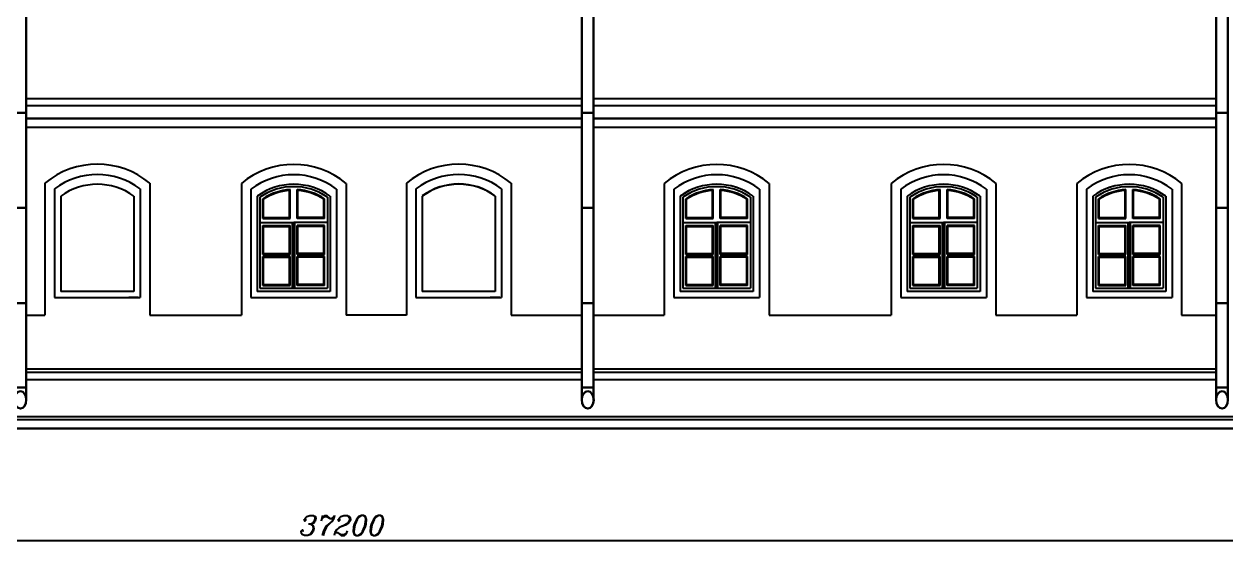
# Model space of a CAD drawing. Header units: millimetres. Extents: x 60 to 102290, y 34 to 65730.
# Drawn here: x 21996 to 37143, y 32532 to 39121 of the extents above; entities that cross this region are included whole.
import ezdxf

# ---------------------------------------------------------------- set-up
doc = ezdxf.new("R2010")
doc.units = ezdxf.units.MM
doc.layers.add('dim', color=4, linetype='Continuous')
doc.styles.add('GOST 2.304', font='romanc.shx', dxfattribs={"oblique": 15})
doc.dimstyles.new('SPDS', dxfattribs={"dimscale": 100, "dimtxt": 2.5, "dimasz": 1.5, "dimexe": 0.75, "dimexo": 0.625, "dimtad": 1, "dimdec": 0, "dimrnd": 0.001, "dimtxsty": 'GOST 2.304', "dimblk": 'ARCHTICK', "dimcen": 2.5, "dimdle": 0.75, "dimadec": 0, "dimazin": 2, "dimtfac": 0.75, "dimtdec": 0, "dimtmove": 1, "dimatfit": 3, "dimfxl": 1.25, "dimtolj": 1, "dimarcsym": 0})

# ---------------------------------------------------------------- blocks, each defined once
blk = doc.blocks.new('98')
at = {"color": 7, "lineweight": 30, "ltscale": 100}
for p, q in [((206347, 160363), (206347, 160462)), ((206347, 160462), (206727, 160462)), ((206727, 160462), (206727, 160363)), ((206462, 160223), (206347, 160363)), ((206727, 160363), (206612, 160223)), ((206462, 160223), (206462, 151895)), ((206462, 160223), (206462, 159114)), ((206612, 160223), (206462, 160223)), ((206462, 160130), (206612, 160130)), ((206612, 151895), (206612, 160223)), ((206462, 160088), (206612, 160088)), ((206462, 159939), (206612, 159939)), ((206462, 159686), (206612, 159686)), ((206462, 159114), (206612, 159114)), ((206612, 159114), (206462, 159114)), ((206462, 157914), (206612, 157914)), ((206612, 155514), (206462, 155514)), ((206462, 154314), (206612, 154314)), ((206612, 153114), (206462, 153114)), ((206462, 152053), (206612, 152053))]:
    blk.add_line(p, q, dxfattribs=at)
at = {"color": 7, "lineweight": 25, "ltscale": 100}
for p, q in [((206462, 159816), (206612, 159816)), ((206462, 157914), (206462, 156714))]:
    blk.add_line(p, q, dxfattribs=at)
at = {"color": 7, "lineweight": 30, "ltscale": 100}
blk.add_lwpolyline([(206347, 160363), (206727, 160363)], dxfattribs=at)
blk.add_ellipse((206537, 151895), major_axis=(0, 109), ratio=0.689997, dxfattribs=at)
blk = doc.blocks.new('_ArchTick')
at = {"color": 0, "linetype": 'ByBlock', "const_width": 0.15}
blk.add_lwpolyline([(-0.5, -0.5), (0.5, 0.5)], dxfattribs=at)
blk = doc.blocks.new('*D6')
at = {"layer": 'Defpoints', "color": 0, "ltscale": 100, "transparency": 16777216}
for p in [(7380, 33511), (44580, 33538), (44580, 32615)]:
    blk.add_point(p, dxfattribs=at)
at = {"layer": 'dim', "color": 0, "lineweight": -2, "ltscale": 100, "transparency": 16777216}
for p, q in [((44580, 33475), (44580, 32540)), ((7380, 33449), (7380, 32540)), ((7305, 32615), (44655, 32615))]:
    blk.add_line(p, q, dxfattribs=at)
at = {"layer": 'dim', "color": 0, "lineweight": -2, "ltscale": 100, "transparency": 16777216, "xscale": 150, "yscale": 150, "zscale": 150, "rotation": 180}
blk.add_blockref('_ArchTick', (7380, 32615), dxfattribs=at)
at = {"layer": 'dim', "color": 0, "lineweight": -2, "ltscale": 100, "transparency": 16777216, "xscale": 150, "yscale": 150, "zscale": 150}
blk.add_blockref('_ArchTick', (44580, 32615), dxfattribs=at)
at = {"layer": 'dim', "color": 0, "ltscale": 100, "transparency": 16777216, "insert": (25980, 32803), "char_height": 250, "attachment_point": 5, "style": 'GOST 2.304'}
blk.add_mtext('\\A1;37200', dxfattribs=at)

msp = doc.modelspace()

# ---------------------------------------------------------------- linework, layer by layer
at = {"ltscale": 100}
for p, q in [((22024.3, 38183.2), (29024.1, 38183.2)), ((29174.1, 38183.2), (34679.1, 38183.2)), ((34461.7, 38183.2), (37017.7, 38183.2)), ((22024.3, 38096.9), (29024.1, 38096.9)), ((29174.1, 38096.9), (34679.1, 38096.9)), ((34461.7, 38096.9), (37017.7, 38096.9)), ((22024.3, 37936.9), (29024.1, 37936.9)), ((29024.1, 37926.9), (22024.3, 37926.9)), ((29174.1, 37936.9), (34679.1, 37936.9)), ((34679.1, 37926.9), (29174.1, 37926.9)), ((34461.7, 37936.9), (37017.7, 37936.9)), ((37017.7, 37926.9), (34461.7, 37926.9)), ((22024.3, 37821.9), (29024.1, 37821.9)), ((29174.1, 37821.9), (34679.1, 37821.9)), ((34461.7, 37821.9), (37017.7, 37821.9)), ((22259.7, 37116.6), (22259.7, 35451.9)), ((23579.7, 37116.2), (23579.7, 35451.9)), ((24734.4, 37112.7), (24734.4, 35451.9)), ((24734.7, 37113), (24734.7, 36886.9)), ((26054.4, 37112.7), (26054.4, 35451.9)), ((26814.4, 37116.6), (26814.4, 35451.9)), ((28134.4, 37116.2), (28134.4, 35451.9)), ((30064.5, 37112.7), (30064.5, 35451.9)), ((30064.8, 37113), (30064.8, 36886.9)), ((31384.5, 37112.7), (31384.5, 35451.9)), ((32924.3, 37112.7), (32924.3, 35451.9)), ((32924.6, 37113), (32924.6, 36886.9)), ((34244.3, 37112.7), (34244.3, 35451.9)), ((35264.3, 37112.7), (35264.3, 35451.9)), ((35264.6, 37113), (35264.6, 36886.9)), ((36584.3, 37112.7), (36584.3, 35451.9)), ((22379.7, 37045.4), (22379.7, 35676.9)), ((23459.7, 37045.4), (23459.7, 35676.9)), ((24854.4, 37042), (24854.4, 35676.9)), ((25934.4, 37042), (25934.4, 35676.9)), ((26934.4, 37045.4), (26934.4, 35676.9)), ((28014.4, 37045.4), (28014.4, 35676.9)), ((30184.5, 37042), (30184.5, 35676.9)), ((31264.5, 37042), (31264.5, 35676.9)), ((33044.3, 37042), (33044.3, 35676.9)), ((34124.3, 37042), (34124.3, 35676.9)), ((35384.3, 37042), (35384.3, 35676.9)), ((36464.3, 37042), (36464.3, 35676.9)), ((22459.7, 36951.9), (22459.7, 35751.9)), ((23379.7, 36951.9), (23379.7, 35751.9)), ((24934.4, 36951.9), (24934.4, 35751.9)), ((25854.4, 36951.9), (25854.4, 35751.9)), ((27014.4, 36951.9), (27014.4, 35751.9)), ((27934.4, 36951.9), (27934.4, 35751.9)), ((30264.5, 36951.9), (30264.5, 35751.9)), ((31184.5, 36951.9), (31184.5, 35751.9)), ((33124.3, 36951.9), (33124.3, 35751.9)), ((34044.3, 36951.9), (34044.3, 35751.9)), ((35464.3, 36951.9), (35464.3, 35751.9)), ((36384.3, 36951.9), (36384.3, 35751.9)), ((23379.7, 35751.9), (22459.7, 35751.9)), ((25854.4, 35751.9), (24934.4, 35751.9)), ((27934.4, 35751.9), (27014.4, 35751.9)), ((31184.5, 35751.9), (30264.5, 35751.9)), ((34044.3, 35751.9), (33124.3, 35751.9)), ((36384.3, 35751.9), (35464.3, 35751.9)), ((22379.7, 35676.9), (23459.7, 35676.9)), ((23435.8, 35676.9), (23315.8, 35676.9)), ((24854.4, 35676.9), (25934.4, 35676.9)), ((26934.4, 35676.9), (28014.4, 35676.9)), ((27990.5, 35676.9), (27870.5, 35676.9)), ((30184.5, 35676.9), (31264.5, 35676.9)), ((33044.3, 35676.9), (34124.3, 35676.9)), ((35384.3, 35676.9), (36464.3, 35676.9)), ((22024.3, 35451.9), (22259.7, 35451.9)), ((23579.7, 35451.9), (24734.4, 35451.9)), ((26814.4, 35451.9), (26054.4, 35451.9)), ((28134.4, 35451.9), (29024.1, 35451.9)), ((29174.1, 35451.9), (30064.5, 35451.9)), ((31384.5, 35451.9), (32924.3, 35451.9)), ((34244.3, 35451.9), (34679.1, 35451.9)), ((34461.7, 35451.9), (35264.3, 35451.9)), ((36584.3, 35451.9), (37017.7, 35451.9)), ((22024.3, 34776.9), (24925, 34776.9)), ((22024.3, 34736.7), (24925, 34736.7)), ((24925, 34776.9), (29024.1, 34776.9)), ((24925, 34736.7), (29024.1, 34736.7)), ((29174.1, 34776.9), (34679.1, 34776.9)), ((29174.1, 34736.7), (34679.1, 34736.7)), ((34461.7, 34776.9), (37017.7, 34776.9)), ((34461.7, 34736.7), (37017.7, 34736.7)), ((24915, 34636.9), (22024.3, 34636.9)), ((29024.1, 34636.9), (24915, 34636.9)), ((34679.1, 34636.9), (29174.1, 34636.9)), ((37017.7, 34636.9), (34461.7, 34636.9)), ((10504, 34176.9), (45409.6, 34176.9)), ((10804, 34136.7), (45459.6, 34136.7)), ((48508, 34026.9), (3667.2, 34026.9)), ((6499.3, 34026.9), (45459.6, 34026.9)), ((6549.3, 34026.9), (23624.7, 34026.9))]:
    msp.add_line(p, q, dxfattribs=at)
at = {"ltscale": 4}
for p, q in [((25340.4, 36681.9), (25340.4, 37023.8)), ((25350.4, 36671.9), (25350.4, 37034.5)), ((25438.4, 36671.9), (25438.4, 37034.5)), ((25448.4, 36681.9), (25448.4, 37023.8)), ((30670.5, 36681.9), (30670.5, 37023.8)), ((30680.5, 36671.9), (30680.5, 37034.5)), ((30768.5, 36671.9), (30768.5, 37034.5)), ((30778.5, 36681.9), (30778.5, 37023.8)), ((33530.3, 36681.9), (33530.3, 37023.8)), ((33540.3, 36671.9), (33540.3, 37034.5)), ((33628.3, 36671.9), (33628.3, 37034.5)), ((33638.3, 36681.9), (33638.3, 37023.8)), ((35870.3, 36681.9), (35870.3, 37023.8)), ((35880.3, 36671.9), (35880.3, 37034.5)), ((35968.3, 36671.9), (35968.3, 37034.5)), ((35978.3, 36681.9), (35978.3, 37023.8)), ((24969.4, 36939.9), (24969.4, 35791.9)), ((25005.4, 36671.9), (25005.4, 36920.7)), ((25015.4, 36681.9), (25015.4, 36915.2)), ((25773.4, 36681.9), (25773.4, 36915.2)), ((25783.4, 36671.9), (25783.4, 36920.7)), ((25819.4, 36939.9), (25819.4, 35791.9)), ((30299.5, 36939.9), (30299.5, 35791.9)), ((30335.5, 36671.9), (30335.5, 36920.7)), ((30345.5, 36681.9), (30345.5, 36915.2)), ((31103.5, 36681.9), (31103.5, 36915.2)), ((31113.5, 36671.9), (31113.5, 36920.7)), ((31149.5, 36939.9), (31149.5, 35791.9)), ((33159.3, 36939.9), (33159.3, 35791.9)), ((33195.3, 36671.9), (33195.3, 36920.7)), ((33205.3, 36681.9), (33205.3, 36915.2)), ((33963.3, 36681.9), (33963.3, 36915.2)), ((33973.3, 36671.9), (33973.3, 36920.7)), ((34009.3, 36939.9), (34009.3, 35791.9)), ((35499.3, 36939.9), (35499.3, 35791.9)), ((35535.3, 36671.9), (35535.3, 36920.7)), ((35545.3, 36681.9), (35545.3, 36915.2)), ((36303.3, 36681.9), (36303.3, 36915.2)), ((36313.3, 36671.9), (36313.3, 36920.7)), ((36349.3, 36939.9), (36349.3, 35791.9)), ((25005.4, 36671.9), (25350.4, 36671.9)), ((25015.4, 36681.9), (25340.4, 36681.9)), ((25783.4, 36671.9), (25438.4, 36671.9)), ((25773.4, 36681.9), (25448.4, 36681.9)), ((30335.5, 36671.9), (30680.5, 36671.9)), ((30345.5, 36681.9), (30670.5, 36681.9)), ((31113.5, 36671.9), (30768.5, 36671.9)), ((31103.5, 36681.9), (30778.5, 36681.9)), ((33195.3, 36671.9), (33540.3, 36671.9)), ((33205.3, 36681.9), (33530.3, 36681.9)), ((33973.3, 36671.9), (33628.3, 36671.9)), ((33963.3, 36681.9), (33638.3, 36681.9)), ((35535.3, 36671.9), (35880.3, 36671.9)), ((35545.3, 36681.9), (35870.3, 36681.9)), ((36313.3, 36671.9), (35968.3, 36671.9)), ((36303.3, 36681.9), (35978.3, 36681.9)), ((24969.4, 36620.9), (25394.4, 36620.9)), ((24969.4, 36618.9), (25394.4, 36618.9)), ((25005.4, 36217.9), (25005.4, 36581.9)), ((25005.4, 36581.9), (25350.4, 36581.9)), ((25015.4, 36227.9), (25015.4, 36571.9)), ((25015.4, 36571.9), (25340.4, 36571.9)), ((25340.4, 36227.9), (25340.4, 36571.9)), ((25350.4, 36217.9), (25350.4, 36581.9)), ((25378.4, 35791.9), (25378.4, 36618.9)), ((25383.6, 35791.9), (25383.6, 36618.9)), ((25389.4, 35791.9), (25389.4, 36618.9)), ((25819.4, 36620.9), (25394.4, 36620.9)), ((25819.4, 36618.9), (25394.4, 36618.9)), ((25399.4, 35791.9), (25399.4, 36618.9)), ((25405.3, 35791.9), (25405.3, 36618.9)), ((25410.4, 35791.9), (25410.4, 36618.9)), ((25438.4, 36217.9), (25438.4, 36581.9)), ((25783.4, 36581.9), (25438.4, 36581.9)), ((25448.4, 36227.9), (25448.4, 36571.9)), ((25773.4, 36571.9), (25448.4, 36571.9)), ((25773.4, 36227.9), (25773.4, 36571.9)), ((25783.4, 36217.9), (25783.4, 36581.9)), ((30299.5, 36620.9), (30724.5, 36620.9)), ((30299.5, 36618.9), (30724.5, 36618.9)), ((30335.5, 36217.9), (30335.5, 36581.9)), ((30335.5, 36581.9), (30680.5, 36581.9)), ((30345.5, 36227.9), (30345.5, 36571.9)), ((30345.5, 36571.9), (30670.5, 36571.9)), ((30670.5, 36227.9), (30670.5, 36571.9)), ((30680.5, 36217.9), (30680.5, 36581.9)), ((30708.5, 35791.9), (30708.5, 36618.9)), ((30713.6, 35791.9), (30713.6, 36618.9)), ((30719.5, 35791.9), (30719.5, 36618.9)), ((31149.5, 36620.9), (30724.5, 36620.9)), ((31149.5, 36618.9), (30724.5, 36618.9)), ((30729.5, 35791.9), (30729.5, 36618.9)), ((30735.3, 35791.9), (30735.3, 36618.9)), ((30740.5, 35791.9), (30740.5, 36618.9)), ((30768.5, 36217.9), (30768.5, 36581.9)), ((31113.5, 36581.9), (30768.5, 36581.9)), ((30778.5, 36227.9), (30778.5, 36571.9)), ((31103.5, 36571.9), (30778.5, 36571.9)), ((31103.5, 36227.9), (31103.5, 36571.9)), ((31113.5, 36217.9), (31113.5, 36581.9)), ((33159.3, 36620.9), (33584.3, 36620.9)), ((33159.3, 36618.9), (33584.3, 36618.9)), ((33195.3, 36217.9), (33195.3, 36581.9)), ((33195.3, 36581.9), (33540.3, 36581.9)), ((33205.3, 36227.9), (33205.3, 36571.9)), ((33205.3, 36571.9), (33530.3, 36571.9)), ((33530.3, 36227.9), (33530.3, 36571.9)), ((33540.3, 36217.9), (33540.3, 36581.9)), ((33568.3, 35791.9), (33568.3, 36618.9)), ((33573.4, 35791.9), (33573.4, 36618.9)), ((33579.3, 35791.9), (33579.3, 36618.9)), ((34009.3, 36620.9), (33584.3, 36620.9)), ((34009.3, 36618.9), (33584.3, 36618.9)), ((33589.3, 35791.9), (33589.3, 36618.9)), ((33595.2, 35791.9), (33595.2, 36618.9)), ((33600.3, 35791.9), (33600.3, 36618.9)), ((33628.3, 36217.9), (33628.3, 36581.9)), ((33973.3, 36581.9), (33628.3, 36581.9)), ((33638.3, 36227.9), (33638.3, 36571.9)), ((33963.3, 36571.9), (33638.3, 36571.9)), ((33963.3, 36227.9), (33963.3, 36571.9)), ((33973.3, 36217.9), (33973.3, 36581.9)), ((35499.3, 36620.9), (35924.3, 36620.9)), ((35499.3, 36618.9), (35924.3, 36618.9)), ((35535.3, 36217.9), (35535.3, 36581.9)), ((35535.3, 36581.9), (35880.3, 36581.9)), ((35545.3, 36227.9), (35545.3, 36571.9)), ((35545.3, 36571.9), (35870.3, 36571.9)), ((35870.3, 36227.9), (35870.3, 36571.9)), ((35880.3, 36217.9), (35880.3, 36581.9)), ((35908.3, 35791.9), (35908.3, 36618.9)), ((35913.4, 35791.9), (35913.4, 36618.9)), ((35919.3, 35791.9), (35919.3, 36618.9)), ((36349.3, 36620.9), (35924.3, 36620.9)), ((36349.3, 36618.9), (35924.3, 36618.9)), ((35929.3, 35791.9), (35929.3, 36618.9)), ((35935.2, 35791.9), (35935.2, 36618.9)), ((35940.3, 35791.9), (35940.3, 36618.9)), ((35968.3, 36217.9), (35968.3, 36581.9)), ((36313.3, 36581.9), (35968.3, 36581.9)), ((35978.3, 36227.9), (35978.3, 36571.9)), ((36303.3, 36571.9), (35978.3, 36571.9)), ((36303.3, 36227.9), (36303.3, 36571.9)), ((36313.3, 36217.9), (36313.3, 36581.9)), ((25005.4, 36217.9), (25350.4, 36217.9)), ((25015.4, 36227.9), (25340.4, 36227.9)), ((25783.4, 36217.9), (25438.4, 36217.9)), ((25773.4, 36227.9), (25448.4, 36227.9)), ((30335.5, 36217.9), (30680.5, 36217.9)), ((30345.5, 36227.9), (30670.5, 36227.9)), ((31113.5, 36217.9), (30768.5, 36217.9)), ((31103.5, 36227.9), (30778.5, 36227.9)), ((33195.3, 36217.9), (33540.3, 36217.9)), ((33205.3, 36227.9), (33530.3, 36227.9)), ((33973.3, 36217.9), (33628.3, 36217.9)), ((33963.3, 36227.9), (33638.3, 36227.9)), ((35535.3, 36217.9), (35880.3, 36217.9)), ((35545.3, 36227.9), (35870.3, 36227.9)), ((36313.3, 36217.9), (35968.3, 36217.9)), ((36303.3, 36227.9), (35978.3, 36227.9)), ((25005.4, 35827.9), (25005.4, 36191.9)), ((25005.4, 36191.9), (25350.4, 36191.9)), ((25015.4, 35837.9), (25015.4, 36181.9)), ((25015.4, 36181.9), (25340.4, 36181.9)), ((25340.4, 35837.9), (25340.4, 36181.9)), ((25350.4, 35827.9), (25350.4, 36191.9)), ((25438.4, 35827.9), (25438.4, 36191.9)), ((25783.4, 36191.9), (25438.4, 36191.9)), ((25448.4, 35837.9), (25448.4, 36181.9)), ((25773.4, 36181.9), (25448.4, 36181.9)), ((25773.4, 35837.9), (25773.4, 36181.9)), ((25783.4, 35827.9), (25783.4, 36191.9)), ((30335.5, 35827.9), (30335.5, 36191.9)), ((30335.5, 36191.9), (30680.5, 36191.9)), ((30345.5, 35837.9), (30345.5, 36181.9)), ((30345.5, 36181.9), (30670.5, 36181.9)), ((30670.5, 35837.9), (30670.5, 36181.9)), ((30680.5, 35827.9), (30680.5, 36191.9)), ((30768.5, 35827.9), (30768.5, 36191.9)), ((31113.5, 36191.9), (30768.5, 36191.9)), ((30778.5, 35837.9), (30778.5, 36181.9)), ((31103.5, 36181.9), (30778.5, 36181.9)), ((31103.5, 35837.9), (31103.5, 36181.9)), ((31113.5, 35827.9), (31113.5, 36191.9)), ((33195.3, 35827.9), (33195.3, 36191.9)), ((33195.3, 36191.9), (33540.3, 36191.9)), ((33205.3, 35837.9), (33205.3, 36181.9)), ((33205.3, 36181.9), (33530.3, 36181.9)), ((33530.3, 35837.9), (33530.3, 36181.9)), ((33540.3, 35827.9), (33540.3, 36191.9)), ((33628.3, 35827.9), (33628.3, 36191.9)), ((33973.3, 36191.9), (33628.3, 36191.9)), ((33638.3, 35837.9), (33638.3, 36181.9)), ((33963.3, 36181.9), (33638.3, 36181.9)), ((33963.3, 35837.9), (33963.3, 36181.9)), ((33973.3, 35827.9), (33973.3, 36191.9)), ((35535.3, 35827.9), (35535.3, 36191.9)), ((35535.3, 36191.9), (35880.3, 36191.9)), ((35545.3, 35837.9), (35545.3, 36181.9)), ((35545.3, 36181.9), (35870.3, 36181.9)), ((35870.3, 35837.9), (35870.3, 36181.9)), ((35880.3, 35827.9), (35880.3, 36191.9)), ((35968.3, 35827.9), (35968.3, 36191.9)), ((36313.3, 36191.9), (35968.3, 36191.9)), ((35978.3, 35837.9), (35978.3, 36181.9)), ((36303.3, 36181.9), (35978.3, 36181.9)), ((36303.3, 35837.9), (36303.3, 36181.9)), ((36313.3, 35827.9), (36313.3, 36191.9)), ((24969.4, 35791.9), (25819.4, 35791.9)), ((25005.4, 35827.9), (25350.4, 35827.9)), ((25015.4, 35837.9), (25340.4, 35837.9)), ((25783.4, 35827.9), (25438.4, 35827.9)), ((25773.4, 35837.9), (25448.4, 35837.9)), ((30299.5, 35791.9), (31149.5, 35791.9)), ((30335.5, 35827.9), (30680.5, 35827.9)), ((30345.5, 35837.9), (30670.5, 35837.9)), ((31113.5, 35827.9), (30768.5, 35827.9)), ((31103.5, 35837.9), (30778.5, 35837.9)), ((33159.3, 35791.9), (34009.3, 35791.9)), ((33195.3, 35827.9), (33540.3, 35827.9)), ((33205.3, 35837.9), (33530.3, 35837.9)), ((33973.3, 35827.9), (33628.3, 35827.9)), ((33963.3, 35837.9), (33638.3, 35837.9)), ((35499.3, 35791.9), (36349.3, 35791.9)), ((35535.3, 35827.9), (35880.3, 35827.9)), ((35545.3, 35837.9), (35870.3, 35837.9)), ((36313.3, 35827.9), (35968.3, 35827.9)), ((36303.3, 35837.9), (35978.3, 35837.9))]:
    msp.add_line(p, q, dxfattribs=at)
at = {"ltscale": 100}
for centre, radius, start, end in [((22919.7, 36325.8), 1030, 50.15027, 129.84973), ((25394.7, 36322), 1030, 50.15027, 129.84973), ((27474.4, 36325.8), 1030, 50.15027, 129.84973), ((30724.8, 36322), 1030, 50.15027, 129.84973), ((33584.6, 36322), 1030, 50.15027, 129.84973), ((35924.6, 36322), 1030, 50.15027, 129.84973), ((22919.7, 36325.8), 900, 53.13013, 126.86987), ((25394.7, 36322), 900, 53.13013, 126.86987), ((27474.4, 36325.8), 900, 53.13013, 126.86987), ((30724.8, 36322), 900, 53.13013, 126.86987), ((33584.6, 36322), 900, 53.13013, 126.86987), ((35924.6, 36322), 900, 53.13013, 126.86987), ((22919.7, 36322), 780, 53.86119, 126.13881), ((25394.4, 36322), 780, 53.86119, 126.13881), ((25394.7, 36322), 780, 53.86119, 126.13881), ((27474.4, 36325.8), 780, 53.86119, 126.13881), ((27474.4, 36322), 780, 53.86119, 126.13881), ((30724.5, 36322), 780, 53.86119, 126.13881), ((30724.8, 36322), 780, 53.86119, 126.13881), ((33584.3, 36322), 780, 53.86119, 126.13881), ((33584.6, 36322), 780, 53.86119, 126.13881), ((35924.3, 36322), 780, 53.86119, 126.13881), ((35924.6, 36322), 780, 53.86119, 126.13881)]:
    msp.add_arc(centre, radius, start, end, dxfattribs=at)
at = {"ltscale": 4}
for centre, radius, start, end in [((25394.4, 36322), 750, 55.48189, 124.51811), ((25395.7, 36317.6), 718.4, 93.61487, 122.90814), ((25395.8, 36317.4), 708.6, 94.47875, 122.46263), ((25393.1, 36317.6), 718.4, 57.09186, 86.38513), ((25393.1, 36317.4), 708.6, 57.53737, 85.52125), ((30724.5, 36322), 750, 55.48189, 124.51811), ((30725.8, 36317.6), 718.4, 93.61487, 122.90814), ((30725.8, 36317.4), 708.6, 94.47875, 122.46263), ((30723.2, 36317.6), 718.4, 57.09186, 86.38513), ((30723.1, 36317.4), 708.6, 57.53737, 85.52125), ((33584.3, 36322), 750, 55.48189, 124.51811), ((33585.6, 36317.6), 718.4, 93.61487, 122.90814), ((33585.6, 36317.4), 708.6, 94.47875, 122.46263), ((33583, 36317.6), 718.4, 57.09186, 86.38513), ((33583, 36317.4), 708.6, 57.53737, 85.52125), ((35924.3, 36322), 750, 55.48189, 124.51811), ((35925.6, 36317.6), 718.4, 93.61487, 122.90814), ((35925.6, 36317.4), 708.6, 94.47875, 122.46263), ((35923, 36317.6), 718.4, 57.09186, 86.38513), ((35923, 36317.4), 708.6, 57.53737, 85.52125)]:
    msp.add_arc(centre, radius, start, end, dxfattribs=at)

# ---------------------------------------------------------------- block references
at = {"xscale": 1.000008334555589, "yscale": 1.000008334555589, "zscale": 1.000008334555589}
for p in [(-184589.2, -117510.9), (-177439.4, -117510.9), (-169445.8, -117510.9)]:
    msp.add_blockref('98', p, dxfattribs=at)

# ---------------------------------------------------------------- dimensions: what is measured, and where the dimension line sits
at = {"layer": 'dim', "ltscale": 100}
dim = msp.add_linear_dim(base=(44579.6, 32615.3), p1=(7379.6, 33511.2), p2=(44579.6, 33537.9), dimstyle='SPDS', dxfattribs=at)
dim.commit()
dim.dimension.update_dxf_attribs({"geometry": '*D6', "text_midpoint": (25979.6, 32802.8)})

doc.saveas('drawing.dxf')
